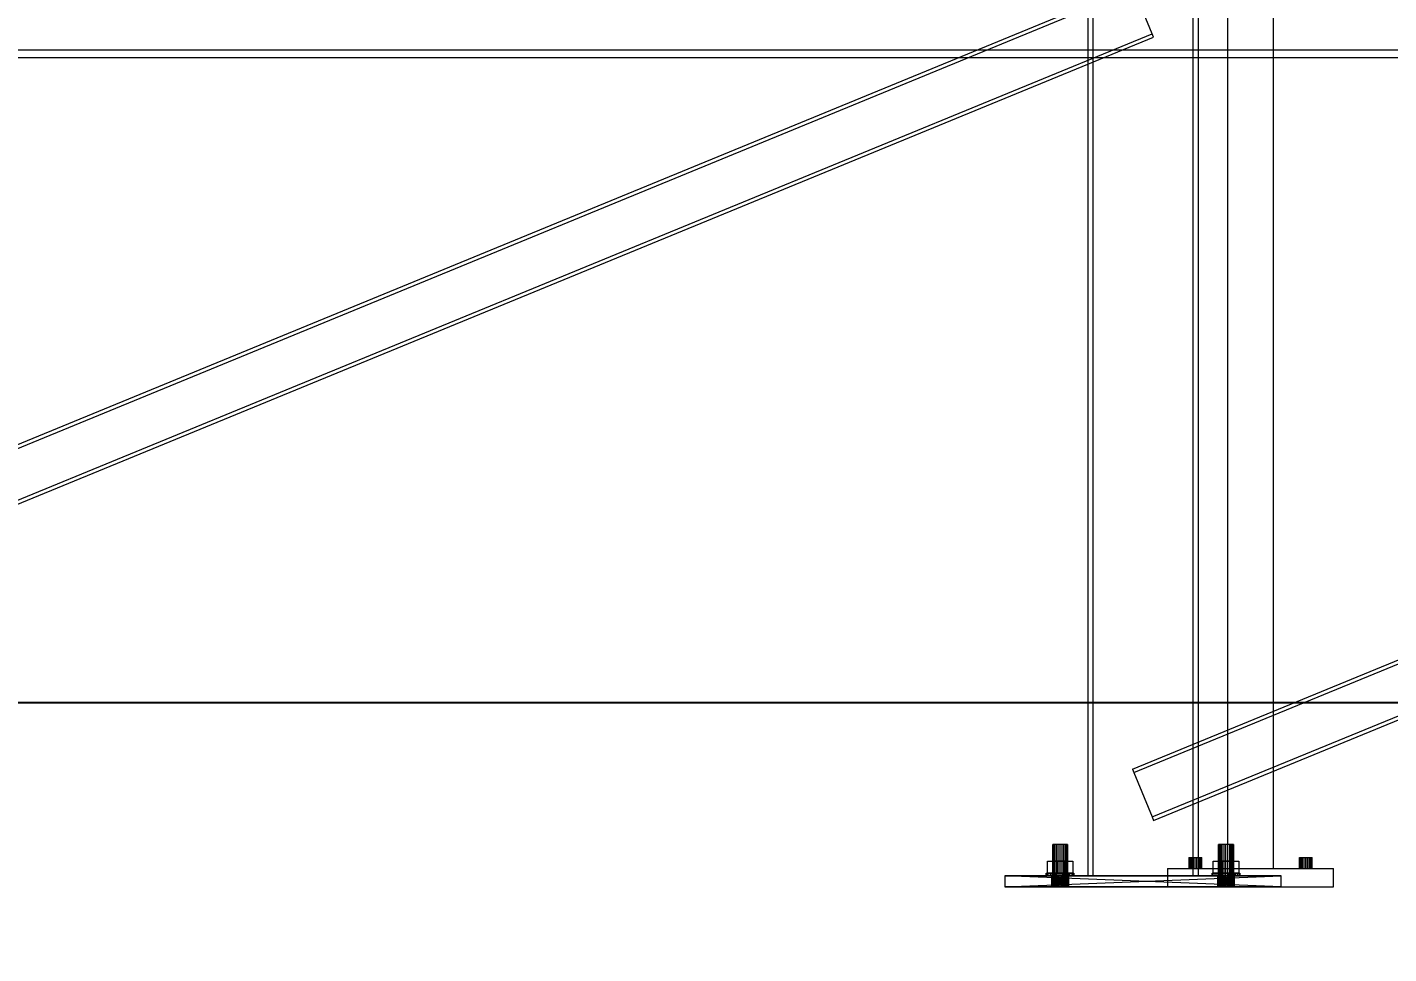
# Model space of a CAD drawing. Header units: millimetres. Extents: x -1970 to 59977, y -50268 to 6837.
# Drawn here: x 13492 to 14969, y -73 to 933 of the extents above; entities that cross this region are included whole.
import ezdxf

# ---------------------------------------------------------------- set-up
doc = ezdxf.new("R2010")
doc.units = ezdxf.units.MM
for name, color, linetype, lineweight in [('COTAS_O', 1, 'Continuous', 0), ('COTAS_P', 1, 'Continuous', 0), ('lateral_mezcladora', 7, 'Continuous', 0)]:
    doc.layers.add(name, color=color, linetype=linetype, lineweight=lineweight)
doc.dimstyles.new('R19_100', dxfattribs={"dimtxt": 250, "dimasz": 150, "dimexe": 150, "dimexo": 80, "dimgap": 100, "dimtad": 1, "dimtih": 1, "dimtoh": 1, "dimdsep": 46, "dimcen": 0.09, "dimadec": 0, "dimazin": 0, "dimtfac": 1, "dimtdec": 4, "dimtofl": 0, "dimtmove": 0, "dimatfit": 3, "dimfxl": 1, "dimtolj": 1, "dimtzin": 0, "dimarcsym": 0})

# ---------------------------------------------------------------- blocks, each defined once
blk = doc.blocks.new('*D18')
at = {"layer": 'COTAS_O', "color": 0, "lineweight": -2, "transparency": 16777216}
for p, q in [((10569.5, 1020), (10569.5, 50)), ((16769.5, 1020), (16769.5, 50)), ((10719.5, 200), (16619.5, 200))]:
    blk.add_line(p, q, dxfattribs=at)
at = {"layer": 'COTAS_O', "color": 0, "transparency": 16777216}
for points in [[(10719.5, 225), (10719.5, 175), (10569.5, 200)], [(16619.5, 225), (16619.5, 175), (16769.5, 200)]]:
    blk.add_solid(points, dxfattribs=at)
at = {"layer": 'Defpoints', "color": 0, "transparency": 16777216}
for p in [(10569.5, 1100), (16769.5, 1100), (16769.5, 200)]:
    blk.add_point(p, dxfattribs=at)
blk = doc.blocks.new('*D24')
at = {"layer": 'COTAS_P', "color": 0, "lineweight": -2, "transparency": 16777216}
for p, q in [((112.7, -80), (112.7, -2650)), ((59977.3, -80), (59977.3, -2650)), ((262.7, -2500), (59827.3, -2500))]:
    blk.add_line(p, q, dxfattribs=at)
at = {"layer": 'COTAS_P', "color": 0, "transparency": 16777216}
for points in [[(262.7, -2475), (262.7, -2525), (112.7, -2500)], [(59827.3, -2475), (59827.3, -2525), (59977.3, -2500)]]:
    blk.add_solid(points, dxfattribs=at)
at = {"layer": 'Defpoints', "color": 0, "transparency": 16777216}
for p in [(112.7, 0), (59977.3, 0), (59977.3, -2500)]:
    blk.add_point(p, dxfattribs=at)

msp = doc.modelspace()

# ---------------------------------------------------------------- linework, layer by layer
at = {"layer": 'lateral_mezcladora'}
for p, q in [((14642.862, 1100), (14642.862, 12)), ((14648.862, 12), (14648.862, 1100)), ((14756.862, 1100), (14756.862, 12)), ((14762.862, 12), (14762.862, 1100)), ((14794.529, 1000), (14794.529, 20)), ((14844.529, 20), (14844.529, 1000)), ((12624.784, 127.745), (14691.451, 977.745)), ((14691.451, 127.745), (16758.117, 977.745)), ((12626.305, 124.046), (14692.972, 974.046)), ((14712.752, 925.954), (14692.972, 974.046)), ((14692.972, 124.046), (16759.639, 974.046)), ((12646.085, 75.954), (14712.752, 925.954)), ((12647.606, 72.255), (14714.273, 922.255)), ((14714.273, 922.255), (14712.752, 925.954)), ((14712.752, 75.954), (16779.418, 925.954)), ((14714.273, 72.255), (16780.94, 922.255)), ((10494.529, 908.5), (16814.529, 908.5)), ((10569.529, 908.5), (16769.529, 908.5)), ((10494.529, 900), (16814.529, 900)), ((10569.529, 900), (16769.529, 900)), ((14691.451, 127.745), (14692.972, 124.046)), ((14692.972, 124.046), (14712.752, 75.954)), ((14712.752, 75.954), (14714.273, 72.255)), ((14605.134, 46), (14604.862, 46)), ((14604.862, 0), (14604.862, 46)), ((14605.934, 46), (14605.134, 46)), ((14605.134, 0), (14605.134, 46)), ((14607.205, 46), (14605.934, 46)), ((14605.934, 0), (14605.934, 46)), ((14608.862, 46), (14607.205, 46)), ((14607.205, 0), (14607.205, 46)), ((14610.791, 46), (14608.862, 46)), ((14608.862, 0), (14608.862, 46)), ((14612.862, 46), (14610.791, 46)), ((14610.791, 0), (14610.791, 46)), ((14614.932, 46), (14612.862, 46)), ((14612.862, 0), (14612.862, 46)), ((14616.862, 46), (14614.932, 46)), ((14614.932, 0), (14614.932, 46)), ((14618.519, 46), (14616.862, 46)), ((14616.862, 0), (14616.862, 46)), ((14619.79, 46), (14618.519, 46)), ((14618.519, 0), (14618.519, 46)), ((14620.589, 46), (14619.79, 46)), ((14619.79, 0), (14619.79, 46)), ((14620.862, 46), (14620.589, 46)), ((14620.589, 0), (14620.589, 46)), ((14620.862, 46), (14620.862, 0)), ((14785.134, 46), (14784.862, 46)), ((14784.862, 0), (14784.862, 46)), ((14785.934, 46), (14785.134, 46)), ((14785.134, 0), (14785.134, 46)), ((14787.205, 46), (14785.934, 46)), ((14785.934, 0), (14785.934, 46)), ((14788.862, 46), (14787.205, 46)), ((14787.205, 0), (14787.205, 46)), ((14790.791, 46), (14788.862, 46)), ((14788.862, 0), (14788.862, 46)), ((14792.862, 46), (14790.791, 46)), ((14790.791, 0), (14790.791, 46)), ((14794.932, 46), (14792.862, 46)), ((14792.862, 0), (14792.862, 46)), ((14796.862, 46), (14794.932, 46)), ((14794.932, 0), (14794.932, 46)), ((14798.519, 46), (14796.862, 46)), ((14796.862, 0), (14796.862, 46)), ((14799.79, 46), (14798.519, 46)), ((14798.519, 0), (14798.519, 46)), ((14800.589, 46), (14799.79, 46)), ((14799.79, 0), (14799.79, 46)), ((14800.862, 46), (14800.589, 46)), ((14800.589, 0), (14800.589, 46)), ((14800.862, 46), (14800.862, 0)), ((14752.529, 32), (14752.767, 32)), ((14752.529, 32), (14752.529, 20)), ((14752.767, 32), (14753.466, 32)), ((14752.767, 20), (14752.767, 32)), ((14753.466, 32), (14754.579, 32)), ((14753.466, 20), (14753.466, 32)), ((14754.579, 32), (14756.029, 32)), ((14754.579, 20), (14754.579, 32)), ((14756.029, 32), (14757.717, 32)), ((14756.029, 20), (14756.029, 32)), ((14757.717, 32), (14759.529, 32)), ((14757.717, 20), (14757.717, 32)), ((14759.529, 32), (14761.34, 32)), ((14759.529, 20), (14759.529, 32)), ((14761.34, 32), (14763.029, 32)), ((14761.34, 20), (14761.34, 32)), ((14763.029, 32), (14764.478, 32)), ((14763.029, 20), (14763.029, 32)), ((14764.478, 32), (14765.591, 32)), ((14764.478, 20), (14764.478, 32)), ((14765.591, 32), (14766.29, 32)), ((14765.591, 20), (14765.591, 32)), ((14766.29, 32), (14766.529, 32)), ((14766.29, 20), (14766.29, 32)), ((14766.529, 20), (14766.529, 32)), ((14872.529, 32), (14872.767, 32)), ((14872.529, 32), (14872.529, 20)), ((14872.767, 32), (14873.466, 32)), ((14872.767, 20), (14872.767, 32)), ((14873.466, 32), (14874.579, 32)), ((14873.466, 20), (14873.466, 32)), ((14874.579, 32), (14876.029, 32)), ((14874.579, 20), (14874.579, 32)), ((14876.029, 32), (14877.717, 32)), ((14876.029, 20), (14876.029, 32)), ((14877.717, 32), (14879.529, 32)), ((14877.717, 20), (14877.717, 32)), ((14879.529, 32), (14881.34, 32)), ((14879.529, 20), (14879.529, 32)), ((14881.34, 32), (14883.029, 32)), ((14881.34, 20), (14881.34, 32)), ((14883.029, 32), (14884.478, 32)), ((14883.029, 20), (14883.029, 32)), ((14884.478, 32), (14885.591, 32)), ((14884.478, 20), (14884.478, 32)), ((14885.591, 32), (14886.29, 32)), ((14885.591, 20), (14885.591, 32)), ((14886.29, 32), (14886.529, 32)), ((14886.29, 20), (14886.29, 32)), ((14886.529, 20), (14886.529, 32)), ((14597.862, 12), (14597.862, 15)), ((14597.862, 15), (14598.373, 15)), ((14597.862, 15), (14603.862, 15)), ((14598.373, 12), (14598.373, 15)), ((14598.373, 15), (14599.872, 15)), ((14598.373, 15), (14604.169, 15)), ((14599.012, 15), (14599.012, 28)), ((14599.012, 28), (14605.937, 28)), ((14599.012, 28), (14604.862, 28)), ((14605.937, 15), (14599.012, 15)), ((14604.862, 15), (14599.012, 15)), ((14599.872, 12), (14599.872, 15)), ((14599.872, 15), (14602.255, 15)), ((14599.872, 15), (14605.068, 15)), ((14602.255, 12), (14602.255, 15)), ((14602.255, 15), (14605.362, 15)), ((14602.255, 15), (14606.498, 15)), ((14604.169, 15), (14603.862, 15)), ((14603.862, 15), (14603.862, 12)), ((14605.068, 15), (14604.169, 15)), ((14604.169, 15), (14604.169, 12)), ((14608.862, 28), (14604.862, 28)), ((14604.862, 28), (14604.862, 15)), ((14604.862, 15), (14608.862, 15)), ((14606.498, 15), (14605.068, 15)), ((14605.068, 15), (14605.068, 12)), ((14605.362, 12), (14605.362, 15)), ((14605.362, 15), (14608.98, 15)), ((14605.362, 15), (14608.362, 15)), ((14605.937, 15), (14605.937, 28)), ((14605.937, 28), (14619.787, 28)), ((14605.937, 28), (14608.862, 28)), ((14619.787, 15), (14605.937, 15)), ((14608.862, 15), (14605.937, 15)), ((14608.362, 15), (14606.498, 15)), ((14606.498, 15), (14606.498, 12)), ((14610.533, 15), (14608.362, 15)), ((14608.362, 15), (14608.362, 12)), ((14616.862, 28), (14608.862, 28)), ((14608.862, 28), (14608.862, 15)), ((14608.862, 15), (14616.862, 15)), ((14608.98, 12), (14608.98, 15)), ((14608.98, 15), (14612.862, 15)), ((14608.98, 15), (14610.533, 15)), ((14612.862, 15), (14610.533, 15)), ((14610.533, 15), (14610.533, 12)), ((14612.862, 12), (14612.862, 15)), ((14612.862, 15), (14616.744, 15)), ((14615.191, 15), (14612.862, 15)), ((14617.362, 15), (14615.191, 15)), ((14615.191, 15), (14615.191, 12)), ((14616.744, 15), (14615.191, 15)), ((14616.744, 12), (14616.744, 15)), ((14616.744, 15), (14620.362, 15)), ((14620.862, 28), (14616.862, 28)), ((14616.862, 28), (14616.862, 15)), ((14619.787, 28), (14616.862, 28)), ((14616.862, 15), (14620.862, 15)), ((14616.862, 15), (14619.787, 15)), ((14619.226, 15), (14617.362, 15)), ((14617.362, 15), (14617.362, 12)), ((14620.362, 15), (14617.362, 15)), ((14620.656, 15), (14619.226, 15)), ((14619.226, 15), (14619.226, 12)), ((14623.468, 15), (14619.226, 15)), ((14619.787, 15), (14619.787, 28)), ((14619.787, 28), (14626.712, 28)), ((14626.712, 15), (14619.787, 15)), ((14620.362, 12), (14620.362, 15)), ((14620.362, 15), (14623.468, 15)), ((14621.555, 15), (14620.656, 15)), ((14620.656, 15), (14620.656, 12)), ((14625.852, 15), (14620.656, 15)), ((14620.862, 15), (14620.862, 28)), ((14620.862, 28), (14626.712, 28)), ((14626.712, 15), (14620.862, 15)), ((14621.862, 15), (14621.555, 15)), ((14621.555, 15), (14621.555, 12)), ((14627.351, 15), (14621.555, 15)), ((14621.862, 12), (14621.862, 15)), ((14621.862, 15), (14627.862, 15)), ((14623.468, 12), (14623.468, 15)), ((14623.468, 15), (14625.852, 15)), ((14625.852, 12), (14625.852, 15)), ((14625.852, 15), (14627.351, 15)), ((14626.712, 28), (14626.712, 15)), ((14627.351, 12), (14627.351, 15)), ((14627.351, 15), (14627.862, 15)), ((14627.862, 15), (14627.862, 12)), ((14729.529, 20), (14909.529, 20)), ((14729.529, 20), (14729.529, 0)), ((14752.767, 20), (14752.529, 20)), ((14752.767, 20), (14753.466, 20)), ((14753.466, 20), (14754.579, 20)), ((14754.579, 20), (14756.029, 20)), ((14756.029, 20), (14757.717, 20)), ((14757.717, 20), (14759.529, 20)), ((14759.529, 20), (14761.34, 20)), ((14761.34, 20), (14763.029, 20)), ((14763.029, 20), (14764.478, 20)), ((14764.478, 20), (14765.591, 20)), ((14765.591, 20), (14766.29, 20)), ((14766.29, 20), (14766.529, 20)), ((14777.862, 12), (14777.862, 15)), ((14777.862, 15), (14778.373, 15)), ((14777.862, 15), (14783.862, 15)), ((14778.373, 12), (14778.373, 15)), ((14778.373, 15), (14779.872, 15)), ((14778.373, 15), (14784.169, 15)), ((14779.012, 15), (14779.012, 28)), ((14779.012, 28), (14785.937, 28)), ((14779.012, 28), (14784.862, 28)), ((14785.937, 15), (14779.012, 15)), ((14784.862, 15), (14779.012, 15)), ((14779.872, 12), (14779.872, 15)), ((14779.872, 15), (14782.255, 15)), ((14779.872, 15), (14785.068, 15)), ((14782.255, 12), (14782.255, 15)), ((14782.255, 15), (14785.362, 15)), ((14782.255, 15), (14786.498, 15)), ((14784.169, 15), (14783.862, 15)), ((14783.862, 15), (14783.862, 12)), ((14785.068, 15), (14784.169, 15)), ((14784.169, 15), (14784.169, 12)), ((14788.862, 28), (14784.862, 28)), ((14784.862, 28), (14784.862, 15)), ((14784.862, 15), (14788.862, 15)), ((14786.498, 15), (14785.068, 15)), ((14785.068, 15), (14785.068, 12)), ((14785.362, 12), (14785.362, 15)), ((14785.362, 15), (14788.98, 15)), ((14785.362, 15), (14788.362, 15)), ((14785.937, 15), (14785.937, 28)), ((14785.937, 28), (14799.787, 28)), ((14785.937, 28), (14788.862, 28)), ((14799.787, 15), (14785.937, 15)), ((14788.862, 15), (14785.937, 15)), ((14788.362, 15), (14786.498, 15)), ((14786.498, 15), (14786.498, 12)), ((14790.533, 15), (14788.362, 15)), ((14788.362, 15), (14788.362, 12)), ((14796.862, 28), (14788.862, 28)), ((14788.862, 28), (14788.862, 15)), ((14788.862, 15), (14796.862, 15)), ((14788.98, 12), (14788.98, 15)), ((14788.98, 15), (14792.862, 15)), ((14788.98, 15), (14790.533, 15)), ((14792.862, 15), (14790.533, 15)), ((14790.533, 15), (14790.533, 12)), ((14792.862, 12), (14792.862, 15)), ((14792.862, 15), (14796.744, 15)), ((14795.191, 15), (14792.862, 15)), ((14794.529, 20), (14844.529, 20)), ((14797.362, 15), (14795.191, 15)), ((14795.191, 15), (14795.191, 12)), ((14796.744, 15), (14795.191, 15)), ((14796.744, 12), (14796.744, 15)), ((14796.744, 15), (14800.362, 15)), ((14800.862, 28), (14796.862, 28)), ((14796.862, 28), (14796.862, 15)), ((14799.787, 28), (14796.862, 28)), ((14796.862, 15), (14800.862, 15)), ((14796.862, 15), (14799.787, 15)), ((14799.226, 15), (14797.362, 15)), ((14797.362, 15), (14797.362, 12)), ((14800.362, 15), (14797.362, 15)), ((14800.656, 15), (14799.226, 15)), ((14799.226, 15), (14799.226, 12)), ((14803.468, 15), (14799.226, 15)), ((14799.787, 15), (14799.787, 28)), ((14799.787, 28), (14806.712, 28)), ((14806.712, 15), (14799.787, 15)), ((14800.362, 12), (14800.362, 15)), ((14800.362, 15), (14803.468, 15)), ((14801.555, 15), (14800.656, 15)), ((14800.656, 15), (14800.656, 12)), ((14805.852, 15), (14800.656, 15)), ((14800.862, 15), (14800.862, 28)), ((14800.862, 28), (14806.712, 28)), ((14806.712, 15), (14800.862, 15)), ((14801.862, 15), (14801.555, 15)), ((14801.555, 15), (14801.555, 12)), ((14807.351, 15), (14801.555, 15)), ((14801.862, 12), (14801.862, 15)), ((14801.862, 15), (14807.862, 15)), ((14803.468, 12), (14803.468, 15)), ((14803.468, 15), (14805.852, 15)), ((14805.852, 12), (14805.852, 15)), ((14805.852, 15), (14807.351, 15)), ((14806.712, 28), (14806.712, 15)), ((14807.351, 12), (14807.351, 15)), ((14807.351, 15), (14807.862, 15)), ((14807.862, 15), (14807.862, 12)), ((14872.767, 20), (14872.529, 20)), ((14872.767, 20), (14873.466, 20)), ((14873.466, 20), (14874.579, 20)), ((14874.579, 20), (14876.029, 20)), ((14876.029, 20), (14877.717, 20)), ((14877.717, 20), (14879.529, 20)), ((14879.529, 20), (14881.34, 20)), ((14881.34, 20), (14883.029, 20)), ((14883.029, 20), (14884.478, 20)), ((14884.478, 20), (14885.591, 20)), ((14885.591, 20), (14886.29, 20)), ((14886.29, 20), (14886.529, 20)), ((14909.529, 0), (14909.529, 20)), ((14603.862, 12), (14552.862, 12)), ((14552.862, 12), (14604.035, 12)), ((14552.862, 12), (14604.547, 12)), ((14552.862, 12), (14605.379, 12)), ((14552.862, 12), (14606.498, 12)), ((14552.862, 12), (14607.862, 12)), ((14552.862, 12), (14609.418, 12)), ((14552.862, 12), (14611.106, 12)), ((14552.862, 12), (14612.862, 12)), ((14552.862, 12), (14614.618, 12)), ((14852.862, 12), (14552.862, 12)), ((14552.862, 12), (14616.306, 12)), ((14552.862, 12), (14617.862, 12)), ((14552.862, 12), (14619.226, 12)), ((14852.862, 0), (14552.862, 12)), ((14552.862, 12), (14552.862, 0)), ((14552.862, 0), (14852.862, 12)), ((14552.862, 0), (14603.862, 0)), ((14604.035, 0), (14552.862, 0)), ((14604.547, 0), (14552.862, 0)), ((14605.379, 0), (14552.862, 0)), ((14606.498, 0), (14552.862, 0)), ((14607.862, 0), (14552.862, 0)), ((14609.418, 0), (14552.862, 0)), ((14611.106, 0), (14552.862, 0)), ((14612.862, 0), (14552.862, 0)), ((14614.618, 0), (14552.862, 0)), ((14552.862, 0), (14852.862, 0)), ((14616.306, 0), (14552.862, 0)), ((14617.862, 0), (14552.862, 0)), ((14619.226, 0), (14552.862, 0)), ((14598.373, 12), (14597.862, 12)), ((14603.862, 12), (14597.862, 12)), ((14599.872, 12), (14598.373, 12)), ((14604.169, 12), (14598.373, 12)), ((14602.255, 12), (14599.872, 12)), ((14605.068, 12), (14599.872, 12)), ((14605.362, 12), (14602.255, 12)), ((14606.498, 12), (14602.255, 12)), ((14604.035, 12), (14603.862, 12)), ((14603.862, 0), (14604.035, 12)), ((14603.862, 0), (14603.862, 12)), ((14604.035, 0), (14603.862, 12)), ((14603.862, 12), (14604.169, 12)), ((14603.862, 0), (14604.035, 0)), ((14604.547, 12), (14604.035, 12)), ((14604.035, 0), (14604.547, 12)), ((14604.035, 0), (14604.035, 12)), ((14604.547, 0), (14604.035, 12)), ((14604.035, 0), (14604.547, 0)), ((14604.169, 12), (14605.068, 12)), ((14605.379, 12), (14604.547, 12)), ((14604.547, 0), (14605.379, 12)), ((14604.547, 0), (14604.547, 12)), ((14605.379, 0), (14604.547, 12)), ((14604.547, 0), (14605.379, 0)), ((14605.134, 0), (14604.862, 0)), ((14605.068, 12), (14606.498, 12)), ((14605.934, 0), (14605.134, 0)), ((14608.98, 12), (14605.362, 12)), ((14608.362, 12), (14605.362, 12)), ((14606.498, 12), (14605.379, 12)), ((14605.379, 12), (14619.226, 12)), ((14605.379, 0), (14606.498, 12)), ((14605.379, 0), (14605.379, 12)), ((14606.498, 0), (14605.379, 12)), ((14605.379, 0), (14606.498, 0)), ((14619.226, 0), (14605.379, 0)), ((14607.205, 0), (14605.934, 0)), ((14607.862, 12), (14606.498, 12)), ((14606.498, 12), (14619.226, 12)), ((14606.498, 12), (14792.862, 12)), ((14606.498, 12), (14794.618, 12)), ((14606.498, 12), (14796.306, 12)), ((14606.498, 12), (14797.862, 12)), ((14606.498, 12), (14799.226, 12)), ((14606.498, 0), (14607.862, 12)), ((14606.498, 0), (14606.498, 12)), ((14607.862, 0), (14606.498, 12)), ((14606.498, 12), (14608.362, 12)), ((14606.498, 0), (14607.862, 0)), ((14619.226, 0), (14606.498, 0)), ((14792.862, 0), (14606.498, 0)), ((14794.618, 0), (14606.498, 0)), ((14796.306, 0), (14606.498, 0)), ((14797.862, 0), (14606.498, 0)), ((14799.226, 0), (14606.498, 0)), ((14608.862, 0), (14607.205, 0)), ((14609.418, 12), (14607.862, 12)), ((14607.862, 12), (14799.226, 12)), ((14607.862, 0), (14609.418, 12)), ((14607.862, 0), (14607.862, 12)), ((14609.418, 0), (14607.862, 12)), ((14607.862, 0), (14609.418, 0)), ((14799.226, 0), (14607.862, 0)), ((14608.362, 12), (14610.533, 12)), ((14610.791, 0), (14608.862, 0)), ((14612.862, 12), (14608.98, 12)), ((14610.533, 12), (14608.98, 12)), ((14611.106, 12), (14609.418, 12)), ((14609.418, 12), (14799.226, 12)), ((14609.418, 0), (14611.106, 12)), ((14609.418, 0), (14609.418, 12)), ((14611.106, 0), (14609.418, 12)), ((14609.418, 0), (14611.106, 0)), ((14799.226, 0), (14609.418, 0)), ((14610.533, 12), (14612.862, 12)), ((14612.862, 0), (14610.791, 0)), ((14612.862, 12), (14611.106, 12)), ((14611.106, 12), (14852.862, 12)), ((14611.106, 12), (14799.226, 12)), ((14611.106, 0), (14612.862, 12)), ((14611.106, 0), (14611.106, 12)), ((14612.862, 0), (14611.106, 12)), ((14611.106, 0), (14612.862, 0)), ((14852.862, 0), (14611.106, 0)), ((14799.226, 0), (14611.106, 0)), ((14612.862, 12), (14614.618, 12)), ((14783.862, 12), (14612.862, 12)), ((14784.035, 12), (14612.862, 12)), ((14784.547, 12), (14612.862, 12)), ((14612.862, 12), (14852.862, 12)), ((14785.379, 12), (14612.862, 12)), ((14786.498, 12), (14612.862, 12)), ((14787.862, 12), (14612.862, 12)), ((14789.418, 12), (14612.862, 12)), ((14791.106, 12), (14612.862, 12)), ((14792.862, 12), (14612.862, 12)), ((14612.862, 12), (14799.226, 12)), ((14612.862, 0), (14614.618, 12)), ((14612.862, 0), (14612.862, 12)), ((14614.618, 0), (14612.862, 12)), ((14616.744, 12), (14612.862, 12)), ((14612.862, 12), (14615.191, 12)), ((14614.618, 0), (14612.862, 0)), ((14612.862, 0), (14783.862, 0)), ((14612.862, 0), (14784.035, 0)), ((14612.862, 0), (14784.547, 0)), ((14852.862, 0), (14612.862, 0)), ((14612.862, 0), (14785.379, 0)), ((14612.862, 0), (14786.498, 0)), ((14612.862, 0), (14787.862, 0)), ((14612.862, 0), (14789.418, 0)), ((14612.862, 0), (14791.106, 0)), ((14612.862, 0), (14792.862, 0)), ((14799.226, 0), (14612.862, 0)), ((14614.932, 0), (14612.862, 0)), ((14614.618, 12), (14616.306, 12)), ((14783.862, 12), (14614.618, 12)), ((14784.035, 12), (14614.618, 12)), ((14614.618, 0), (14616.306, 12)), ((14614.618, 0), (14614.618, 12)), ((14616.306, 0), (14614.618, 12)), ((14616.306, 0), (14614.618, 0)), ((14614.618, 0), (14783.862, 0)), ((14614.618, 0), (14784.035, 0)), ((14616.862, 0), (14614.932, 0)), ((14615.191, 12), (14617.362, 12)), ((14615.191, 12), (14616.744, 12)), ((14616.306, 12), (14617.862, 12)), ((14783.862, 12), (14616.306, 12)), ((14784.035, 12), (14616.306, 12)), ((14616.306, 0), (14617.862, 12)), ((14616.306, 0), (14616.306, 12)), ((14617.862, 0), (14616.306, 12)), ((14617.862, 0), (14616.306, 0)), ((14616.306, 0), (14783.862, 0)), ((14616.306, 0), (14784.035, 0)), ((14620.362, 12), (14616.744, 12)), ((14618.519, 0), (14616.862, 0)), ((14617.362, 12), (14619.226, 12)), ((14617.362, 12), (14620.362, 12)), ((14617.862, 12), (14619.226, 12)), ((14783.862, 12), (14617.862, 12)), ((14784.035, 12), (14617.862, 12)), ((14852.862, 12), (14617.862, 12)), ((14617.862, 12), (14792.862, 12)), ((14617.862, 0), (14619.226, 12)), ((14617.862, 0), (14617.862, 12)), ((14619.226, 0), (14617.862, 12)), ((14619.226, 0), (14617.862, 0)), ((14617.862, 0), (14783.862, 0)), ((14617.862, 0), (14784.035, 0)), ((14617.862, 0), (14852.862, 0)), ((14792.862, 0), (14617.862, 0)), ((14619.79, 0), (14618.519, 0)), ((14619.226, 12), (14620.345, 12)), ((14783.862, 12), (14619.226, 12)), ((14784.035, 12), (14619.226, 12)), ((14619.226, 12), (14792.862, 12)), ((14619.226, 0), (14620.345, 12)), ((14619.226, 0), (14619.226, 12)), ((14620.345, 0), (14619.226, 12)), ((14619.226, 12), (14620.656, 12)), ((14619.226, 12), (14623.468, 12)), ((14620.345, 0), (14619.226, 0)), ((14619.226, 0), (14783.862, 0)), ((14619.226, 0), (14784.035, 0)), ((14792.862, 0), (14619.226, 0)), ((14620.589, 0), (14619.79, 0)), ((14620.345, 12), (14621.177, 12)), ((14783.862, 12), (14620.345, 12)), ((14784.035, 12), (14620.345, 12)), ((14620.345, 12), (14792.862, 12)), ((14620.345, 0), (14621.177, 12)), ((14620.345, 0), (14620.345, 12)), ((14621.177, 0), (14620.345, 12)), ((14621.177, 0), (14620.345, 0)), ((14620.345, 0), (14783.862, 0)), ((14620.345, 0), (14784.035, 0)), ((14792.862, 0), (14620.345, 0)), ((14623.468, 12), (14620.362, 12)), ((14620.589, 0), (14620.862, 0)), ((14620.656, 12), (14621.555, 12)), ((14620.656, 12), (14625.852, 12)), ((14621.177, 12), (14621.689, 12)), ((14783.862, 12), (14621.177, 12)), ((14784.035, 12), (14621.177, 12)), ((14621.177, 12), (14792.862, 12)), ((14621.177, 0), (14621.689, 12)), ((14621.177, 0), (14621.177, 12)), ((14621.689, 0), (14621.177, 12)), ((14621.689, 0), (14621.177, 0)), ((14621.177, 0), (14783.862, 0)), ((14621.177, 0), (14784.035, 0)), ((14792.862, 0), (14621.177, 0)), ((14621.555, 12), (14621.862, 12)), ((14621.555, 12), (14627.351, 12)), ((14621.689, 12), (14621.862, 12)), ((14783.862, 12), (14621.689, 12)), ((14784.035, 12), (14621.689, 12)), ((14621.689, 12), (14792.862, 12)), ((14621.689, 0), (14621.862, 12)), ((14621.689, 0), (14621.689, 12)), ((14621.862, 0), (14621.689, 12)), ((14621.862, 0), (14621.689, 0)), ((14621.689, 0), (14783.862, 0)), ((14621.689, 0), (14784.035, 0)), ((14792.862, 0), (14621.689, 0)), ((14621.862, 12), (14783.862, 12)), ((14784.035, 12), (14621.862, 12)), ((14621.862, 12), (14784.547, 12)), ((14621.862, 12), (14785.379, 12)), ((14621.862, 12), (14786.498, 12)), ((14621.862, 12), (14787.862, 12)), ((14621.862, 12), (14789.418, 12)), ((14621.862, 12), (14791.106, 12)), ((14621.862, 12), (14792.862, 12)), ((14621.862, 12), (14621.862, 0)), ((14627.862, 12), (14621.862, 12)), ((14783.862, 0), (14621.862, 0)), ((14621.862, 0), (14784.035, 0)), ((14784.547, 0), (14621.862, 0)), ((14785.379, 0), (14621.862, 0)), ((14786.498, 0), (14621.862, 0)), ((14787.862, 0), (14621.862, 0)), ((14789.418, 0), (14621.862, 0)), ((14791.106, 0), (14621.862, 0)), ((14792.862, 0), (14621.862, 0)), ((14625.852, 12), (14623.468, 12)), ((14627.351, 12), (14625.852, 12)), ((14627.862, 12), (14627.351, 12)), ((14642.862, 12), (14762.862, 12)), ((14642.862, 12), (14648.862, 12)), ((14729.529, 0), (14909.529, 0)), ((14756.862, 12), (14762.862, 12)), ((14778.373, 12), (14777.862, 12)), ((14783.862, 12), (14777.862, 12)), ((14779.872, 12), (14778.373, 12)), ((14784.169, 12), (14778.373, 12)), ((14782.255, 12), (14779.872, 12)), ((14785.068, 12), (14779.872, 12)), ((14785.362, 12), (14782.255, 12)), ((14786.498, 12), (14782.255, 12)), ((14783.862, 12), (14784.035, 12)), ((14783.862, 0), (14784.035, 12)), ((14783.862, 0), (14783.862, 12)), ((14784.035, 0), (14783.862, 12)), ((14783.862, 12), (14784.169, 12)), ((14784.035, 0), (14783.862, 0)), ((14784.547, 12), (14784.035, 12)), ((14784.035, 0), (14784.547, 12)), ((14784.035, 0), (14784.035, 12)), ((14784.547, 0), (14784.035, 12)), ((14784.035, 0), (14784.547, 0)), ((14784.169, 12), (14785.068, 12)), ((14785.379, 12), (14784.547, 12)), ((14784.547, 0), (14785.379, 12)), ((14784.547, 0), (14784.547, 12)), ((14785.379, 0), (14784.547, 12)), ((14784.547, 0), (14785.379, 0)), ((14785.134, 0), (14784.862, 0)), ((14785.068, 12), (14786.498, 12)), ((14785.934, 0), (14785.134, 0)), ((14788.98, 12), (14785.362, 12)), ((14788.362, 12), (14785.362, 12)), ((14786.498, 12), (14785.379, 12)), ((14785.379, 0), (14786.498, 12)), ((14785.379, 0), (14785.379, 12)), ((14786.498, 0), (14785.379, 12)), ((14785.379, 0), (14786.498, 0)), ((14787.205, 0), (14785.934, 0)), ((14787.862, 12), (14786.498, 12)), ((14786.498, 0), (14787.862, 12)), ((14786.498, 0), (14786.498, 12)), ((14787.862, 0), (14786.498, 12)), ((14786.498, 12), (14788.362, 12)), ((14786.498, 0), (14787.862, 0)), ((14788.862, 0), (14787.205, 0)), ((14789.418, 12), (14787.862, 12)), ((14787.862, 12), (14852.862, 12)), ((14787.862, 0), (14789.418, 12)), ((14787.862, 0), (14787.862, 12)), ((14789.418, 0), (14787.862, 12)), ((14787.862, 0), (14789.418, 0)), ((14852.862, 0), (14787.862, 0)), ((14788.362, 12), (14790.533, 12)), ((14790.791, 0), (14788.862, 0)), ((14792.862, 12), (14788.98, 12)), ((14790.533, 12), (14788.98, 12)), ((14791.106, 12), (14789.418, 12)), ((14789.418, 12), (14852.862, 12)), ((14789.418, 0), (14791.106, 12)), ((14789.418, 0), (14789.418, 12)), ((14791.106, 0), (14789.418, 12)), ((14789.418, 0), (14791.106, 0)), ((14852.862, 0), (14789.418, 0)), ((14790.533, 12), (14792.862, 12)), ((14792.862, 0), (14790.791, 0)), ((14792.862, 12), (14791.106, 12)), ((14791.106, 12), (14852.862, 12)), ((14791.106, 0), (14792.862, 12)), ((14791.106, 0), (14791.106, 12)), ((14792.862, 0), (14791.106, 12)), ((14791.106, 0), (14792.862, 0)), ((14852.862, 0), (14791.106, 0)), ((14852.862, 12), (14792.862, 12)), ((14794.618, 12), (14792.862, 12)), ((14792.862, 12), (14799.226, 12)), ((14792.862, 12), (14800.345, 12)), ((14792.862, 12), (14801.177, 12)), ((14792.862, 12), (14801.689, 12)), ((14792.862, 12), (14801.862, 12)), ((14792.862, 0), (14794.618, 12)), ((14792.862, 0), (14792.862, 12)), ((14794.618, 0), (14792.862, 12)), ((14796.744, 12), (14792.862, 12)), ((14792.862, 12), (14795.191, 12)), ((14792.862, 0), (14852.862, 0)), ((14792.862, 0), (14794.618, 0)), ((14799.226, 0), (14792.862, 0)), ((14800.345, 0), (14792.862, 0)), ((14801.177, 0), (14792.862, 0)), ((14801.689, 0), (14792.862, 0)), ((14801.862, 0), (14792.862, 0)), ((14794.932, 0), (14792.862, 0)), ((14852.862, 12), (14794.618, 12)), ((14796.306, 12), (14794.618, 12)), ((14794.618, 12), (14801.862, 12)), ((14794.618, 0), (14796.306, 12)), ((14794.618, 0), (14794.618, 12)), ((14796.306, 0), (14794.618, 12)), ((14794.618, 0), (14852.862, 0)), ((14794.618, 0), (14796.306, 0)), ((14801.862, 0), (14794.618, 0)), ((14796.862, 0), (14794.932, 0)), ((14795.191, 12), (14797.362, 12)), ((14795.191, 12), (14796.744, 12)), ((14852.862, 12), (14796.306, 12)), ((14797.862, 12), (14796.306, 12)), ((14801.862, 12), (14796.306, 12)), ((14796.306, 0), (14797.862, 12)), ((14796.306, 0), (14796.306, 12)), ((14797.862, 0), (14796.306, 12)), ((14796.306, 0), (14852.862, 0)), ((14796.306, 0), (14797.862, 0)), ((14796.306, 0), (14801.862, 0)), ((14800.362, 12), (14796.744, 12)), ((14798.519, 0), (14796.862, 0)), ((14797.362, 12), (14799.226, 12)), ((14797.362, 12), (14800.362, 12)), ((14852.862, 12), (14797.862, 12)), ((14799.226, 12), (14797.862, 12)), ((14801.862, 12), (14797.862, 12)), ((14797.862, 0), (14799.226, 12)), ((14797.862, 0), (14797.862, 12)), ((14799.226, 0), (14797.862, 12)), ((14797.862, 0), (14852.862, 0)), ((14797.862, 0), (14799.226, 0)), ((14797.862, 0), (14801.862, 0)), ((14799.79, 0), (14798.519, 0)), ((14852.862, 12), (14799.226, 12)), ((14800.345, 12), (14799.226, 12)), ((14801.862, 12), (14799.226, 12)), ((14799.226, 0), (14800.345, 12)), ((14799.226, 0), (14799.226, 12)), ((14800.345, 0), (14799.226, 12)), ((14799.226, 12), (14800.656, 12)), ((14799.226, 12), (14803.468, 12)), ((14799.226, 0), (14852.862, 0)), ((14799.226, 0), (14800.345, 0)), ((14799.226, 0), (14801.862, 0)), ((14800.589, 0), (14799.79, 0)), ((14852.862, 12), (14800.345, 12)), ((14801.177, 12), (14800.345, 12)), ((14801.862, 12), (14800.345, 12)), ((14800.345, 0), (14801.177, 12)), ((14800.345, 0), (14800.345, 12)), ((14801.177, 0), (14800.345, 12)), ((14800.345, 0), (14852.862, 0)), ((14800.345, 0), (14801.177, 0)), ((14800.345, 0), (14801.862, 0)), ((14803.468, 12), (14800.362, 12)), ((14800.589, 0), (14800.862, 0)), ((14800.656, 12), (14801.555, 12)), ((14800.656, 12), (14805.852, 12)), ((14852.862, 12), (14801.177, 12)), ((14801.689, 12), (14801.177, 12)), ((14801.177, 0), (14801.689, 12)), ((14801.177, 0), (14801.177, 12)), ((14801.689, 0), (14801.177, 12)), ((14801.177, 0), (14852.862, 0)), ((14801.177, 0), (14801.689, 0)), ((14801.555, 12), (14801.862, 12)), ((14801.555, 12), (14807.351, 12)), ((14852.862, 12), (14801.689, 12)), ((14801.862, 12), (14801.689, 12)), ((14801.689, 0), (14801.862, 12)), ((14801.689, 0), (14801.689, 12)), ((14801.862, 0), (14801.689, 12)), ((14801.689, 0), (14852.862, 0)), ((14801.689, 0), (14801.862, 0)), ((14852.862, 12), (14801.862, 12)), ((14801.862, 12), (14801.862, 0)), ((14807.862, 12), (14801.862, 12)), ((14801.862, 0), (14852.862, 0)), ((14805.852, 12), (14803.468, 12)), ((14807.351, 12), (14805.852, 12)), ((14807.862, 12), (14807.351, 12)), ((14852.862, 0), (14852.862, 12))]:
    msp.add_line(p, q, dxfattribs=at)

# ---------------------------------------------------------------- dimensions: what is measured, and where the dimension line sits
at = {"layer": 'COTAS_O'}
dim = msp.add_aligned_dim(p1=(10569.529, 1100), p2=(16769.529, 1100), distance=-900, text='<> O', dimstyle='R19_100', dxfattribs=at)
dim.commit()
dim.dimension.update_dxf_attribs({"geometry": '*D18', "text_midpoint": (13669.529, 200)})
at = {"layer": 'COTAS_P'}
dim = msp.add_aligned_dim(p1=(112.7, 0), p2=(59977.253, 0), distance=-2500, text='<> P', dimstyle='R19_100', dxfattribs=at)
dim.commit()
dim.dimension.update_dxf_attribs({"geometry": '*D24', "text_midpoint": (30044.976, -2500)})

doc.saveas('drawing.dxf')
